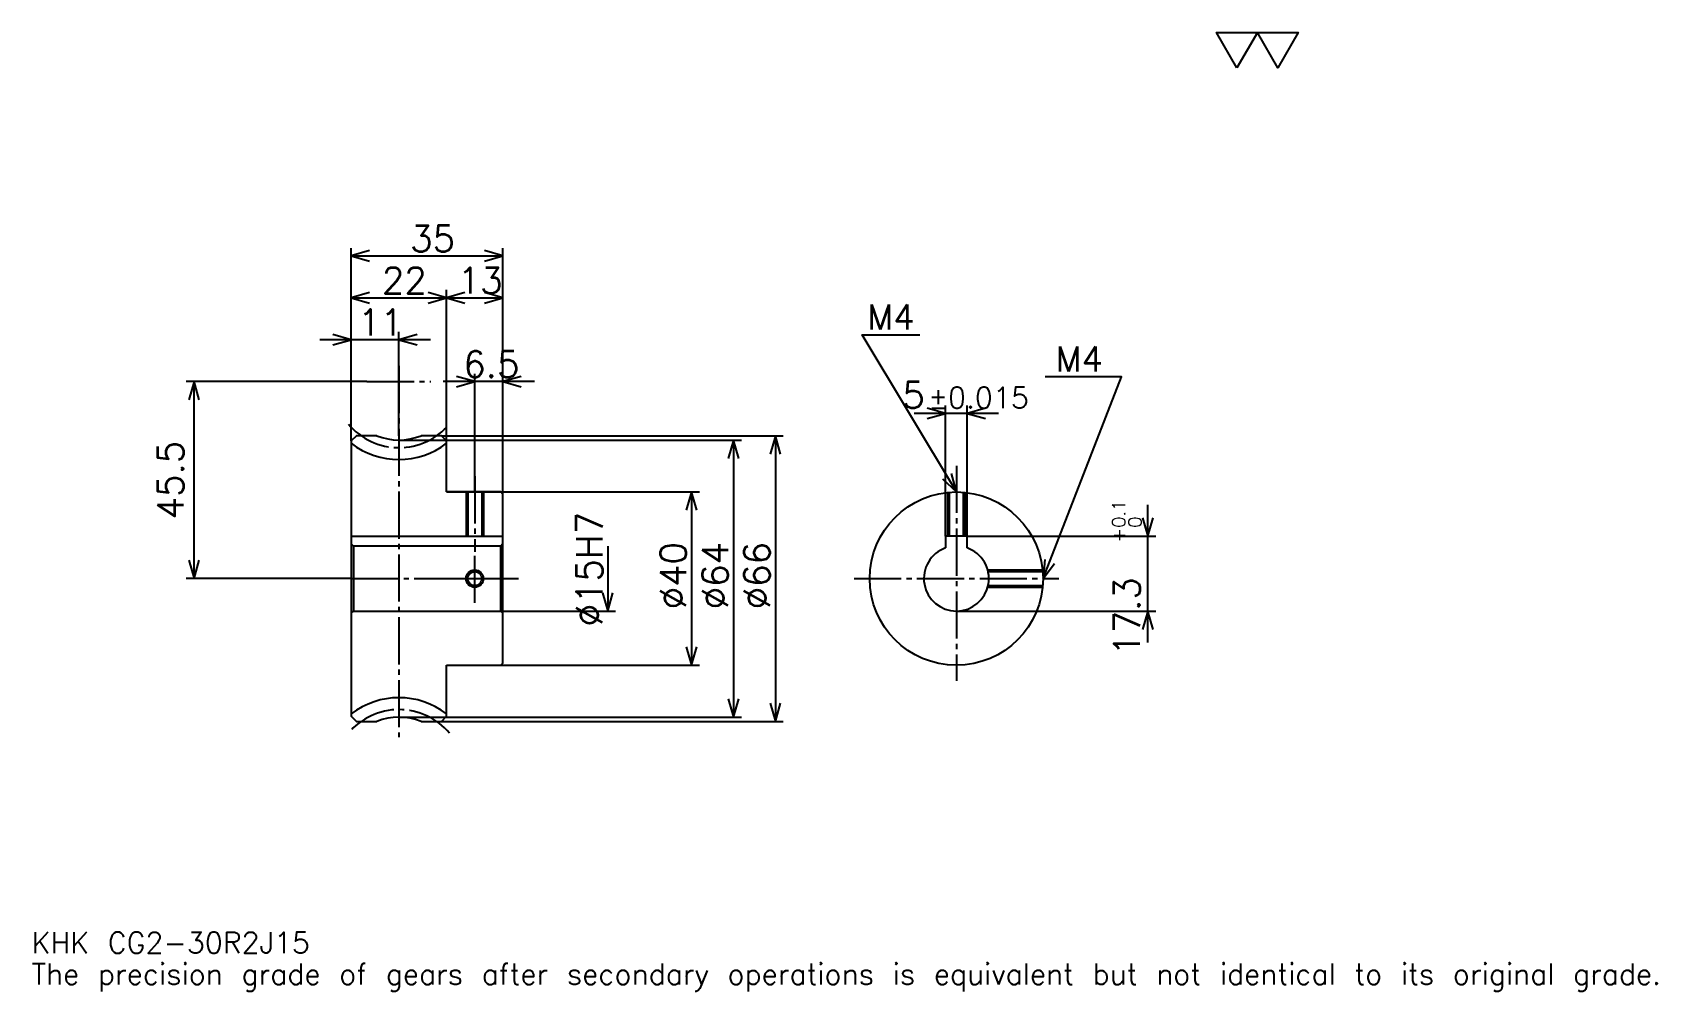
# Model space of a CAD drawing. Extents: x 12 to 387, y 4 to 226.
import ezdxf

# ---------------------------------------------------------------- set-up
doc = ezdxf.new("R2010")
doc.units = 0
doc.linetypes.add('DASHDOT', pattern=[14.516128, 10.887097, -1.209677, 1.209677, -1.209677])
doc.layers.get('0').update_dxf_attribs({"linetype": 'CONTINUOUS'})
doc.layers.add('DASHDOT', color=6, linetype='DASHDOT')
doc.styles.add('KANJI', font='TXT', dxfattribs={"bigfont": 'BIGFONT'})

msp = doc.modelspace()

# ---------------------------------------------------------------- linework, layer by layer
at = {"color": 5}
for p, q in [((85.8871, 132.798386), (85.8871, 176.145157)), ((85.8871, 174.330643), (120.8871, 174.330643)), ((120.8871, 132.798386), (120.8871, 176.145157)), ((107.8871, 132.798386), (107.8871, 166.467743)), ((85.8871, 164.653229), (107.8871, 164.653229)), ((107.8871, 164.653229), (120.8871, 164.653229)), ((104.145164, 154.9758), (78.629036, 154.9758)), ((96.8871, 132.798386), (96.8871, 156.790329)), ((114.3871, 132.798386), (114.3871, 147.1129)), ((89.516136, 145.298386), (47.782265, 145.298386)), ((49.596779, 99.798386), (49.596779, 145.298386)), ((128.145172, 145.298386), (107.129036, 145.298386)), ((223.064514, 109.598389), (223.064514, 139.758057)), ((228.064514, 109.598389), (228.064514, 139.758057)), ((235.322586, 137.943542), (215.806442, 137.943542)), ((85.8871, 131.588715), (85.8871, 132.798386)), ((96.8871, 131.798386), (120.8871, 131.798386)), ((106.677422, 132.798386), (120.8871, 132.798386)), ((107.8871, 131.588715), (107.8871, 132.798386)), ((114.3871, 119.798386), (114.3871, 132.798386)), ((114.3871, 119.798386), (114.3871, 132.798386)), ((120.8871, 132.798386), (185.604843, 132.798386)), ((120.8871, 119.298386), (120.8871, 132.798386)), ((120.8871, 131.798386), (175.927429, 131.798386)), ((174.112915, 131.798386), (174.112915, 67.798386)), ((183.790329, 132.798386), (183.790329, 66.798386)), ((107.8871, 119.798386), (120.8871, 119.798386)), ((120.8871, 119.798386), (166.25, 119.798386)), ((164.435486, 119.798386), (164.435486, 79.798386)), ((269.758057, 85.040321), (269.758057, 116.856453)), ((228.064514, 109.598389), (271.572571, 109.598389)), ((145.080658, 107.298386), (145.080658, 92.298386)), ((85.8871, 99.798386), (47.782261, 99.798386)), ((120.8871, 92.298386), (146.895172, 92.298386)), ((225.564514, 92.298386), (271.572571, 92.298386)), ((107.8871, 79.798386), (120.8871, 79.798386)), ((120.8871, 79.798386), (166.25, 79.798386)), ((96.8871, 67.798386), (120.8871, 67.798386)), ((120.8871, 67.798386), (175.927429, 67.798386)), ((106.677422, 66.798386), (120.8871, 66.798386)), ((120.8871, 66.798386), (185.604843, 66.798386))]:
    msp.add_line(p, q, dxfattribs=at)
at = {"color": 4}
for p, q in [((85.8871, 109.598389), (120.8871, 109.598389)), ((120.8871, 107.798386), (120.3871, 107.298386)), ((85.8871, 91.798386), (86.3871, 92.298386)), ((120.8871, 91.798386), (120.3871, 92.298386))]:
    msp.add_line(p, q, dxfattribs=at)
at = {"color": 7}
msp.add_lwpolyline([(290.322571, 217.741928), (285.604828, 225.919342), (304.4758, 225.919342), (299.758057, 217.741928), (295.040314, 225.919342), (290.322571, 217.741928)], dxfattribs=at)
at = {"color": 5}
for points in [[(90.120972, 175.540314), (85.8871, 174.330643), (90.120972, 173.120972)], [(116.653229, 173.120972), (120.8871, 174.330643), (116.653229, 175.540314)], [(90.120972, 165.862915), (85.8871, 164.653229), (90.120972, 163.443542)], [(103.653229, 163.443542), (107.8871, 164.653229), (103.653229, 165.862915)], [(112.120972, 165.862915), (107.8871, 164.653229), (112.120972, 163.443542)], [(116.653229, 163.443542), (120.8871, 164.653229), (116.653229, 165.862915)], [(81.653229, 153.766129), (85.8871, 154.9758), (81.653229, 156.185486)], [(101.120972, 156.185486), (96.8871, 154.9758), (101.120972, 153.766129)], [(225.564514, 119.798386), (203.790329, 156.088715), (217.096771, 156.088715)], [(110.153229, 144.088715), (114.3871, 145.298386), (110.153229, 146.508057)], [(125.120972, 146.508057), (120.8871, 145.298386), (125.120972, 144.088715)], [(245.564514, 99.798386), (263.709686, 146.411285), (246.048401, 146.411285)], [(50.806458, 141.064514), (49.596779, 145.298386), (48.3871, 141.064514)], [(218.830643, 136.733871), (223.064514, 137.943542), (218.830643, 139.153229)], [(232.298386, 139.153229), (228.064514, 137.943542), (232.298386, 136.733871)], [(175.322586, 127.564514), (174.112915, 131.798386), (172.903229, 127.564514)], [(185, 128.564514), (183.790329, 132.798386), (182.580658, 128.564514)], [(222.348923, 122.806526), (225.564514, 119.798386), (224.423492, 124.05127)], [(165.645172, 115.564514), (164.435486, 119.798386), (163.2258, 115.564514)], [(268.548401, 113.83226), (269.758057, 109.598389), (270.967743, 113.83226)], [(48.3871, 104.032257), (49.596779, 99.798386), (50.806458, 104.032257)], [(245.973099, 104.182678), (245.564514, 99.798386), (248.227661, 103.305038)], [(143.870972, 96.532257), (145.080658, 92.298386), (146.290329, 96.532257)], [(270.967743, 88.064514), (269.758057, 92.298386), (268.548401, 88.064514)], [(163.2258, 84.032257), (164.435486, 79.798386), (165.645172, 84.032257)], [(172.903229, 72.032257), (174.112915, 67.798386), (175.322586, 72.032257)], [(182.580658, 71.032257), (183.790329, 66.798386), (185, 71.032257)]]:
    msp.add_lwpolyline(points, dxfattribs=at)
at = {"color": 4}
for points in [[(91.788078, 132.798386), (87.096779, 132.798386), (85.8871, 131.588715), (85.8871, 91.798386)], [(107.8871, 119.798386), (107.8871, 131.588715), (106.677422, 132.798386), (101.986122, 132.798386)], [(107.8871, 79.798386), (120.3871, 79.798386), (120.8871, 80.298386), (120.8871, 119.298386), (120.3871, 119.798386), (107.8871, 119.798386)], [(112.3871, 119.798386), (112.3871, 109.598389)], [(112.767097, 119.798386), (112.767097, 109.598389)], [(116.007103, 119.798386), (116.007103, 109.598389)], [(116.3871, 119.798386), (116.3871, 109.598389)], [(223.564514, 109.598389), (223.564514, 119.698135)], [(223.944519, 109.598389), (223.944519, 119.732666)], [(227.184509, 109.598389), (227.184509, 119.732666)], [(227.564514, 109.598389), (227.564514, 119.698135)], [(228.064514, 106.869453), (228.064514, 109.598389), (223.064514, 109.598389), (223.064514, 106.869453)], [(85.8871, 107.798386), (86.3871, 107.298386), (86.3871, 92.298386), (120.3871, 92.298386), (120.3871, 107.298386), (86.3871, 107.298386)], [(232.792923, 101.798386), (245.464264, 101.798386)], [(232.887466, 101.418388), (245.498795, 101.418388)], [(232.792923, 97.798386), (245.464264, 97.798386)], [(232.887466, 98.178383), (245.498795, 98.178383)], [(85.8871, 91.798386), (85.8871, 68.008064), (87.096779, 66.798386), (91.788078, 66.798386)], [(101.986122, 66.798386), (106.677422, 66.798386), (107.8871, 68.008064), (107.8871, 79.798386)]]:
    msp.add_lwpolyline(points, dxfattribs=at)
for centre, radius in [((225.564514, 99.798386), 20), ((114.3871, 99.798386), 1.62)]:
    msp.add_circle(centre, radius, dxfattribs=at)
at = {"color": 7}
msp.add_circle((114.3871, 99.798386), 2, dxfattribs=at)
at = {"color": 4}
for centre, radius, start, end in [((96.8871, 145.298386), 13.5, 247.80839416, 292.19160779), ((96.8871, 145.298386), 18, 232.33011338, 307.66988662), ((225.564514, 99.798386), 7.5, 109.47122094, 70.52877906), ((96.8871, 54.298386), 18, 52.33011338, 127.66988662), ((96.8871, 54.298386), 13.5, 67.80839221, 112.19160584)]:
    msp.add_arc(centre, radius, start, end, dxfattribs=at)
at = {"layer": 'DASHDOT', "color": 7}
for p, q in [((96.8871, 148.927414), (96.8871, 63.169353)), ((89.516136, 145.298386), (104.258072, 145.298386)), ((225.564514, 125.846771), (225.564514, 76.169357)), ((85.8871, 99.798386), (124.516129, 99.798386)), ((201.935486, 99.798386), (249.193558, 99.798386))]:
    msp.add_line(p, q, dxfattribs=at)
for points in [[(114.3871, 123.427414), (114.3871, 105.969353)], [(114.3871, 94.169357), (114.3871, 105.427414)], [(108.758072, 99.798386), (120.016129, 99.798386)]]:
    msp.add_lwpolyline(points, dxfattribs=at)
for centre, start, end in [((96.8871, 145.298386), 220.00000049, 319.99999751), ((96.8871, 54.298386), 40.00000249, 139.99999951)]:
    msp.add_arc(centre, 15.245, start, end, dxfattribs=at)

# ---------------------------------------------------------------- texts
at = {"color": 7, "style": 'KANJI'}
for s, height, p in [('35', 6.048387, (99.45565, 175.298386)), ('22', 6.048387, (92.95565, 165.620972)), ('13', 6.048387, (110.45565, 165.620972)), ('11', 6.048387, (87.45565, 155.943542)), ('M4', 5.806452, (205, 157.298386)), ('6.5', 6.048387, (111.739922, 146.266129)), ('M4', 5.806452, (248.467758, 147.620972)), ('5', 6.048387, (213.079437, 139.153229)), ('%%p0.015', 4.83871, (219.066605, 139.153229)), ('KHK CG2-30R2J15', 4.83871, (12.096774, 13.306452)), ('The precision grade of gears after secondary operations is equivalent but not identical to its original grade.', 4.83871, (12.096774, 6.048387))]:
    msp.add_text(s, height=height, dxfattribs=at).set_placement(p)
for s, height, p in [('45.5', 6.048387, (47.177425, 113.475807)), ('0.1', 3.024194, (264.556458, 111.539177)), ('%%c15H7', 6.048387, (143.870972, 88.760078)), ('0', 3.024194, (268.306458, 111.539177)), ('+', 3.024194, (264.556458, 108.152084)), ('%%c40', 6.048387, (163.2258, 92.691528)), ('%%c64', 6.048387, (172.903229, 92.691528)), ('%%c66', 6.048387, (182.580658, 92.691528)), ('17.3', 6.048387, (267.943542, 81.972267))]:
    msp.add_text(s, height=height, rotation=90, dxfattribs=at).set_placement(p)

doc.saveas('drawing.dxf')
